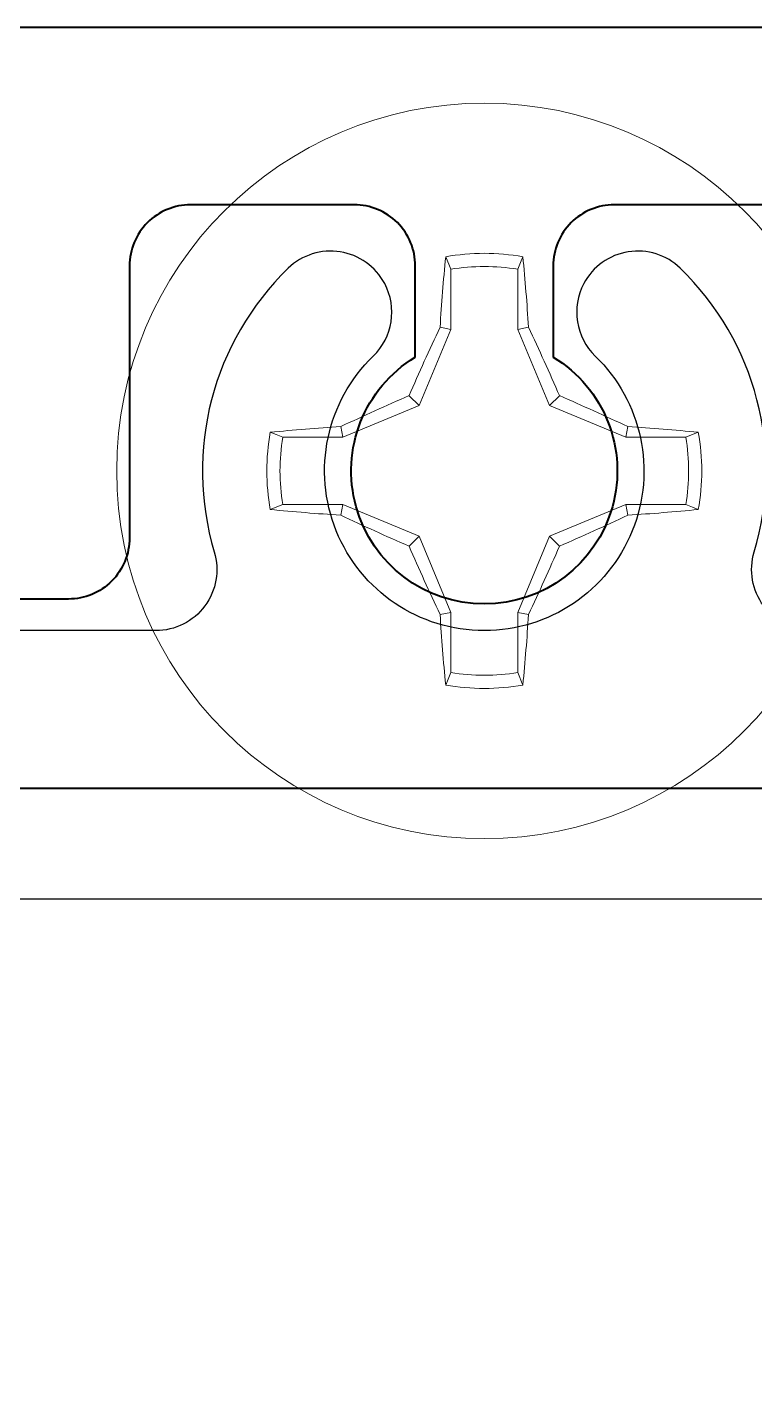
# Model space of a CAD drawing. Extents: x -26 to 91, y -47 to 75.
# Drawn here: x 5.834 to 6.203, y 66.523 to 67.213 of the extents above; entities that cross this region are included whole.
import ezdxf

# ---------------------------------------------------------------- set-up
doc = ezdxf.new("R2010")
doc.units = 0
doc.header["$MEASUREMENT"] = 0
doc.layers.get('0').update_dxf_attribs({"linetype": 'CONTINUOUS'})
doc.layers.add('DIM', color=7, linetype='CONTINUOUS')
doc.layers.add('FRAME', color=1, linetype='CONTINUOUS')

# ---------------------------------------------------------------- blocks, each defined once
blk = doc.blocks.new('3811 114 GLASS STOP')
for points in [[(2.82913, 0.73496), (-0.00087, 0.73496, 0.414214), (-0.01087, 0.72496), (-0.01087, 0.00996, 0.440011), (0, 0), (0.13826, 0.0121, -0.440011), (0.14913, 0.00213), (0.14913, -0.04004), (0.11499, -0.07418, 0.395486), (0.11411, -0.10153), (0.17011, -0.16524, 0.691708), (0.20513, -0.15204), (0.20513, 0.04033, 0.440011), (0.17143, 0.07121), (0.05, 0.06059, -0.440011), (0.03913, 0.07055), (0.03913, 0.65996, -0.414214), (0.04913, 0.66996), (1.77713, 0.66996, -0.414214), (1.80813, 0.63896), (1.80813, -0.31704, 0.414214), (1.81813, -0.32704), (2.78059, -0.32704, 0.414214)], [(2.78059, -0.27104), (1.89538, -0.27104, -0.414214), (1.86413, -0.23979), (1.86413, -0.20604, -0.414214), (1.89513, -0.17504), (1.95413, -0.17504, 0.414214), (1.96413, -0.16504), (1.96413, -0.09054, 0.414214), (1.93913, -0.06554, 0.399638), (1.91416, -0.08929, -0.400364), (1.88913, -0.11304, -0.414214), (1.86413, -0.08804), (1.86413, 0.08196, -0.414214)]]:
    blk.add_lwpolyline(points, format="xyb")
blk = doc.blocks.new('dfasdf')
at = {"color": 7, "linetype": 'Continuous', "lineweight": 15}
for p, q in [((54.62254, 25.67929), (54.62001, 25.68563)), ((54.62254, 25.67929), (54.62254, 25.64883)), ((54.65664, 25.64883), (54.65664, 25.67929)), ((54.62254, 25.64883), (54.6065, 25.61013)), ((54.62254, 25.64883), (54.61715, 25.6499)), ((54.65664, 25.64883), (54.66202, 25.6499)), ((54.67267, 25.61013), (54.65664, 25.64883)), ((54.6065, 25.61013), (54.60144, 25.61519)), ((54.67267, 25.61013), (54.67774, 25.61519)), ((54.6065, 25.61013), (54.5678, 25.59409)), ((54.71137, 25.59409), (54.67267, 25.61013)), ((54.5678, 25.59409), (54.56672, 25.59948)), ((54.71137, 25.59409), (54.71245, 25.59948)), ((54.5678, 25.59409), (54.53734, 25.59409)), ((54.74183, 25.59409), (54.71137, 25.59409)), ((54.74183, 25.59409), (54.74817, 25.59662)), ((54.53734, 25.55999), (54.531, 25.55747)), ((54.53734, 25.55999), (54.5678, 25.55999)), ((54.5678, 25.55999), (54.56672, 25.55461)), ((54.5678, 25.55999), (54.6065, 25.54396)), ((54.67267, 25.54396), (54.71137, 25.55999)), ((54.71137, 25.55999), (54.71245, 25.55461)), ((54.71137, 25.55999), (54.74183, 25.55999)), ((54.6065, 25.54396), (54.60144, 25.53889)), ((54.6065, 25.54396), (54.62254, 25.50525)), ((54.65664, 25.50525), (54.67267, 25.54396)), ((54.67267, 25.54396), (54.67774, 25.53889)), ((54.62254, 25.50525), (54.61715, 25.50418)), ((54.62254, 25.50525), (54.62254, 25.47479)), ((54.65664, 25.50525), (54.66202, 25.50418)), ((54.65664, 25.47479), (54.65664, 25.50525)), ((54.65664, 25.47479), (54.65916, 25.46845))]:
    blk.add_line(p, q, dxfattribs=at)
at = {"color": 7, "linetype": 'Continuous', "lineweight": 15, "flags": 128}
for points in [[(54.65664, 25.67929), (54.65798, 25.68267), (54.65916, 25.68563)], [(54.53734, 25.59409), (54.53396, 25.59544), (54.531, 25.59662)], [(54.74183, 25.55999), (54.74521, 25.55865), (54.74817, 25.55747)], [(54.62254, 25.47479), (54.62119, 25.47142), (54.62001, 25.46845)]]:
    blk.add_lwpolyline(points, dxfattribs=at)
at = {"color": 7, "linetype": 'Continuous', "lineweight": 15}
blk.add_circle((54.63959, 25.57704), 0.1865, dxfattribs=at)
for centre, radius, start, end in [((55.55924, 25.5924), 0.94384, 174.33102, 176.50696), ((54.63959, 25.57704), 0.11034, 79.78122, 100.21878), ((53.71993, 25.5924), 0.94384, 3.49304, 5.66898), ((54.63959, 25.57704), 0.10366, 80.53328, 99.46672), ((55.69227, 25.14235), 1.18891, 154.72835, 156.56461), ((53.5869, 25.14235), 1.18891, 23.43539, 25.27165), ((55.07428, 24.52436), 1.18891, 113.43539, 115.27165), ((54.20489, 24.52436), 1.18891, 64.72835, 66.56461), ((54.62423, 24.65739), 0.94384, 93.49304, 95.66898), ((54.65494, 24.65739), 0.94384, 84.33102, 86.50696), ((54.63959, 25.57704), 0.11034, 169.78122, 190.21878), ((54.63959, 25.57704), 0.10366, 170.53328, 189.46672), ((54.63959, 25.57704), 0.10366, 350.53328, 9.46672), ((54.63959, 25.57704), 0.11034, 349.78122, 10.21878), ((54.62423, 26.49669), 0.94384, 264.33102, 266.50696), ((54.65494, 26.49669), 0.94384, 273.49304, 275.66898), ((55.07428, 26.62973), 1.18891, 244.72835, 246.56461), ((54.20489, 26.62973), 1.18891, 293.43539, 295.27165), ((55.69227, 26.01174), 1.18891, 203.43539, 205.27165), ((53.5869, 26.01174), 1.18891, 334.72835, 336.56461), ((55.55924, 25.56169), 0.94384, 183.49304, 185.66898), ((53.71993, 25.56169), 0.94384, 354.33102, 356.50696), ((54.63959, 25.57704), 0.10366, 260.53328, 279.46672), ((54.63959, 25.57704), 0.11034, 259.78122, 280.21878)]:
    blk.add_arc(centre, radius, start, end, dxfattribs=at)
blk = doc.blocks.new('3809 BLOCK FRAME')
blk.add_lwpolyline([(-1.674, 0.454), (-4.425, 0.454)])
blk.add_lwpolyline([(-3.5, 0.343, -0.414214), (-3.469, 0.374), (-2.41666, 0.374, -0.5024), (-2.38697, 0.33409, 0.280293), (-2.34946, 0.19025, 0.498955), (-2.30053, 0.19797, 0.334263), (-2.30634, 0.2348, -2.470836), (-2.19366, 0.2348, 0.334263), (-2.19947, 0.19797, 0.498955), (-2.15054, 0.19025, 0.280293), (-2.11303, 0.33409, -0.5024), (-2.08334, 0.374), (-1.637, 0.374, -0.414214)], format="xyb")

msp = doc.modelspace()

# ---------------------------------------------------------------- linework, layer by layer
at = {"layer": 'DIM', "color": 5, "lineweight": 40}
msp.add_lwpolyline([(5.4667, 67.21315), (7.2547, 67.21315, -0.414214), (7.2857, 67.18215), (7.2857, 66.95415, -0.414214), (7.2547, 66.92315), (6.8157, 66.92315, 1), (6.7957, 66.92315), (6.71567, 66.92315, 1.086283), (6.69574, 66.92315), (6.2767, 66.92315, -0.414214), (6.2457, 66.95415), (6.2457, 67.09212, 0.414214), (6.2147, 67.12312), (6.1317, 67.12312, 0.414214), (6.1007, 67.09212), (6.1007, 67.04587, -3.577628), (6.0307, 67.04587), (6.0307, 67.09212, 0.414214), (5.9997, 67.12312), (5.9167, 67.12312, 0.414214), (5.8857, 67.09212), (5.8857, 66.95415, -0.414214), (5.8547, 66.92315), (5.4667, 66.92315, -0.414214)], format="xyb", dxfattribs=at)

# ---------------------------------------------------------------- block references
msp.add_blockref('dfasdf', (-48.57388, 41.41111))
at = {"layer": 'FRAME', "rotation": 180}
for name, p in [('3809 BLOCK FRAME', (3.8157, 67.28115)), ('3811 114 GLASS STOP', (8.3057, 66.50015))]:
    msp.add_blockref(name, p, dxfattribs=at)

doc.saveas('drawing.dxf')
